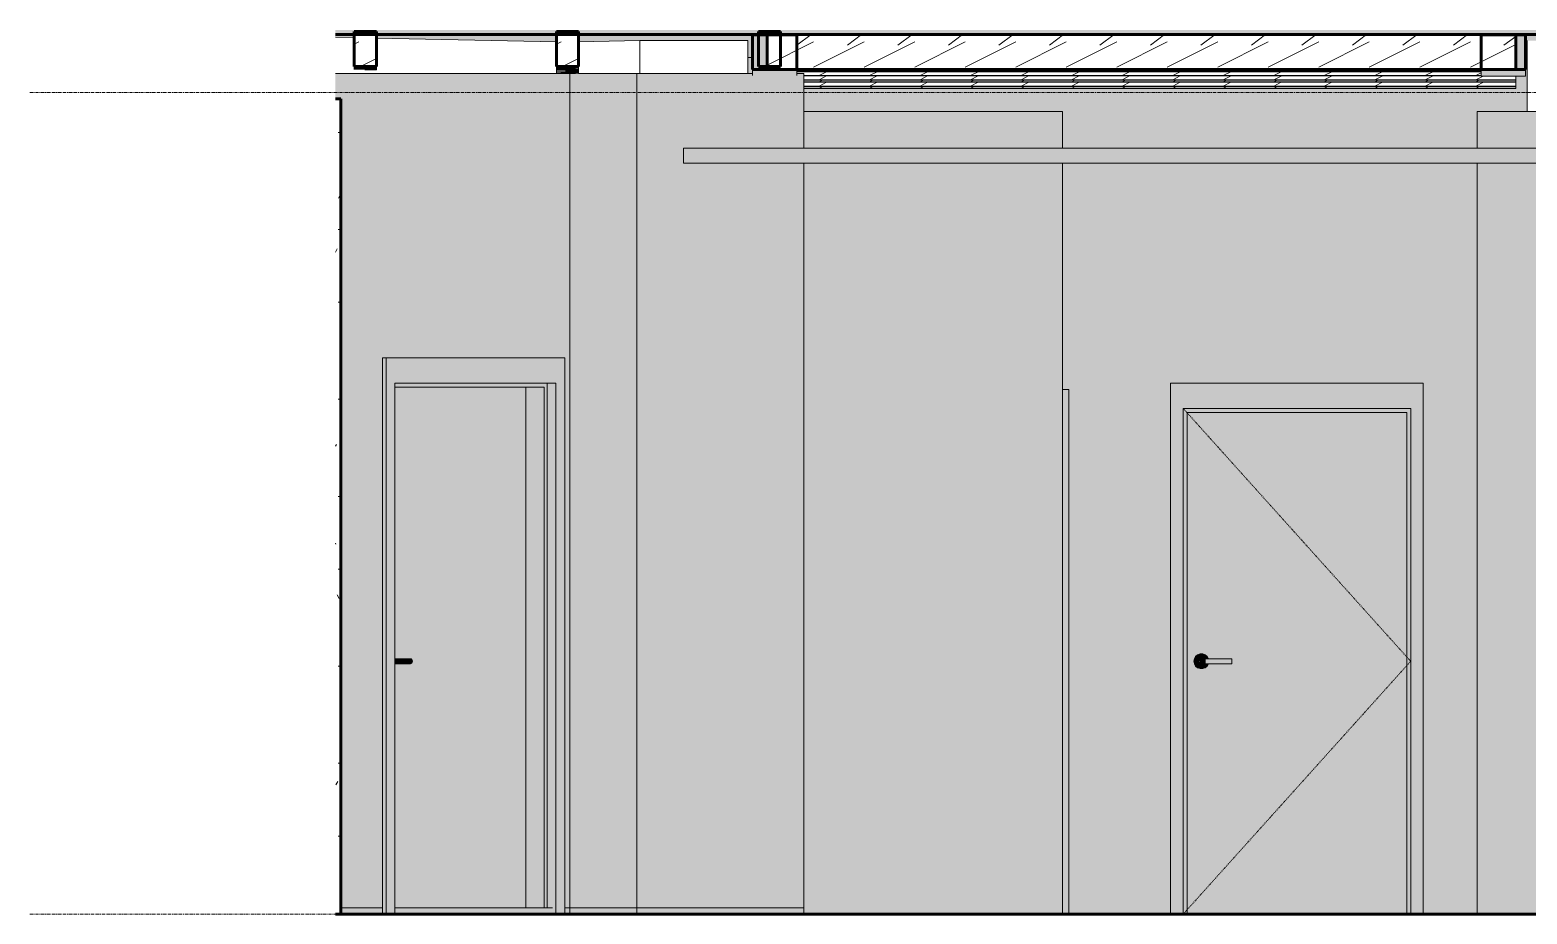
# Model space of a CAD drawing. Header units: inches. Extents: x 10304 to 16189, y 229 to 496.
# Drawn here: x 13720.8 to 13957.8, y 268 to 407.9 of the extents above; entities that cross this region are included whole.
import ezdxf

# ---------------------------------------------------------------- set-up
doc = ezdxf.new("R2010")
doc.units = ezdxf.units.IN
doc.header["$MEASUREMENT"] = 0
doc.linetypes.add('Dash 1_16_', pattern=[0.125, 0.0625, -0.0625])
doc.linetypes.add('Grid Line 1_2_', pattern=[0.875, 0.5, -0.125, 0.125, -0.125])
for name, color, linetype, lineweight in [('0-2', 10, 'Continuous', 9), ('0-4', 90, 'Continuous', 5), ('0-5', 7, 'Continuous', 18), ('A-DOOR', 31, 'Continuous', 18), ('A-DOOR-2', 31, 'Continuous', 9), ('A-DOOR-3', 254, 'Continuous', 18), ('A-DOOR-4', 21, 'Continuous', 18), ('A-DOOR-5', 10, 'Dash 1_16_', 9), ('A-DOOR-6', 10, 'Continuous', 9), ('A-DOOR-FRAM', 31, 'Continuous', 9), ('A-DOOR-FRAM-1', 31, 'Continuous', 18), ('A-DOOR-FRAM-3', 254, 'Continuous', 18), ('A-DOOR-FRAM-4', 10, 'Continuous', 9), ('A-FLOR-1', 53, 'Continuous', 5), ('A-FLOR-2', 250, 'Continuous', 60), ('A-FLOR-3', 7, 'Continuous', 18), ('A-FLOR-LEVL-1', 51, 'Grid Line 1_2_', 9), ('A-FLOR-PATT-1', 10, 'Continuous', 9), ('A-ROOF-1', 7, 'Continuous', 18), ('A-WALL-PATT-3', 111, 'Continuous', 9), ('I-WALL', 2, 'Continuous', 18), ('I-WALL-2', 7, 'Continuous', 18), ('I-WALL-3', 2, 'Continuous', 5), ('I-WALL-4', 2, 'Continuous', 60), ('I-WALL-5', 50, 'Continuous', 18), ('P-PIPE', 3, 'Continuous', 9), ('P-PIPE-1', 3, 'Continuous', 5), ('S-BEAM', 12, 'Continuous', 9), ('S-BEAM-1', 10, 'Continuous', 9), ('S-BEAM-2', 250, 'Continuous', 60), ('S-BEAM-3', 35, 'Continuous', 9)]:
    doc.layers.add(name, color=color, linetype=linetype, lineweight=lineweight)
pattern_1 = [(180.895, (3147.928, 401.656), (22.0729628793, 0.302817983), [3.199, -28.792]), (180.597, (3152.726, 401.606), (-11.193527481, -0.199640981), [7.997, -7.997]), (180.398, (3152.726, 401.523), (-17.5921865517, -0.1782058647), [4.798, -19.193])]
pattern_2 = [(216.87, (3147.928, 7.997), (23.9897714, 15.993643), [3.998, -35.986]), (206.565, (3152.726, 5.598), (-7.99708, -7.996619), [8.941, -8.941]), (198.435, (3152.726, 1.599), (-15.9938446, -7.997098), [5.058, -20.23])]
pattern_3 = [(180.895, (3147.928, 402.117), (22.0729628793, 0.3028179829), [3.199, -28.792]), (180.597, (3152.726, 402.067), (-11.193527481, -0.199640981), [7.997, -7.997]), (180.398, (3152.726, 401.983), (-17.5921865517, -0.1782058647), [4.798, -19.193])]

# ---------------------------------------------------------------- blocks, each defined once
blk = doc.blocks.new('CTR - 1st Phase - Shell_rvt-3-INTERIOR ELEVATION - CORRIDOR WEST _302_W_ - 3RD FLOOR - WEST WALL')
at = {"layer": 'A-FLOR-1'}
h = blk.add_hatch(color=256, dxfattribs=at)
h.paths.add_polyline_path([(2518.37, 403.53), (2519.12, 403.53), (2519.12, 407.12), (2520.08, 407.12), (2520.08, 407.16), (2491.58, 407.16), (2491.58, 405.99), (2501.3, 406.2), (2518.37, 406.2)], flags=0)
h.paths.add_polyline_path([(2641.75, 403.53), (2641.75, 406.2), (2655.37, 406.2), (2655.37, 407.16), (2639.95, 407.16), (2639.95, 407.12), (2641.5, 407.12), (2641.5, 403.53)], flags=0)
h.paths.add_polyline_path([(3159.13, 405.82), (3167.37, 405.82), (3167.37, 407.16), (3138.87, 407.16), (3138.88, 405.82), (3141.37, 405.82)], flags=0)
h.paths.add_polyline_path([(3094.94, 405.82), (3103.37, 405.82), (3103.37, 407.16), (3074.87, 407.16), (3074.87, 406.2), (3075.02, 406.2), (3075.02, 405.82), (3090.81, 405.82)], flags=0)
h.paths.add_polyline_path([(3135.37, 405.82), (3135.37, 407.16), (3106.87, 407.16), (3106.87, 405.82), (3127.03, 405.82)], flags=0)
h.paths.add_polyline_path([(3191.22, 405.82), (3199.22, 405.82), (3199.22, 406.2), (3199.37, 406.2), (3199.37, 407.16), (3170.87, 407.16), (3170.87, 405.82)], flags=0)
h.paths.add_polyline_path([(2774.02, 405.82), (2783.37, 405.82), (2783.37, 407.16), (2754.87, 407.16), (2754.87, 405.82)], flags=0)
h.paths.add_polyline_path([(2795.4, 405.82), (2796.02, 405.82), (2796.02, 406.2), (2815.37, 406.2), (2815.37, 407.16), (2786.87, 407.16), (2786.87, 405.82), (2794.9, 405.82)], flags=0)
h.paths.add_polyline_path([(2751.37, 405.82), (2751.37, 407.16), (2722.87, 407.16), (2722.87, 406.2), (2747.74, 406.2), (2747.74, 405.82)], flags=0)
h.paths.add_polyline_path([(2488.08, 406.01), (2488.08, 407.16), (2459.58, 407.15), (2459.58, 406.6), (2485.18, 406.07)], flags=0)
h.paths.add_polyline_path([(2718.77, 406.2), (2719.37, 406.2), (2719.37, 407.16), (2690.87, 407.16), (2690.87, 406.2), (2709.83, 406.2)], flags=0)
h.paths.add_polyline_path([(3234.87, 406.2), (3263.37, 406.2), (3263.37, 407.16), (3234.87, 407.16), (3234.87, 406.36)], flags=0)
h.paths.add_polyline_path([(3231.37, 406.2), (3231.37, 407.16), (3202.87, 407.16), (3202.87, 406.2), (3223.31, 406.2)], flags=0)
h.paths.add_polyline_path([(3319.59, 406.2), (3327.37, 406.2), (3327.37, 407.16), (3298.87, 407.16), (3298.87, 406.2)], flags=0)
h.paths.add_polyline_path([(3330.87, 406.2), (3359.37, 406.2), (3359.37, 407.16), (3330.87, 407.16), (3330.87, 406.81)], flags=0)
h.paths.add_polyline_path([(3266.87, 406.2), (3295.37, 406.2), (3295.37, 407.16), (3266.87, 407.16), (3266.87, 406.51)], flags=0)
h.paths.add_polyline_path([(3362.87, 406.2), (3401.67, 406.2), (3401.67, 407.12), (3407.67, 407.12), (3407.67, 407.16), (3362.87, 407.16), (3362.87, 406.96)], flags=0)
h.paths.add_polyline_path([(2818.87, 406.2), (2847.37, 406.2), (2847.37, 407.16), (2818.87, 407.16), (2818.87, 406.23)], flags=0)
h.paths.add_polyline_path([(2687.37, 406.2), (2687.37, 407.16), (2658.87, 407.16), (2658.87, 406.2), (2677.74, 406.2)], flags=0)
h.paths.add_polyline_path([(2850.87, 406.2), (2879.37, 406.2), (2879.37, 407.16), (2850.87, 407.16), (2850.87, 406.28)], flags=0)
h.paths.add_polyline_path([(2882.87, 406.2), (2911.37, 406.2), (2911.37, 407.16), (2882.87, 407.16), (2882.87, 406.33)], flags=0)
h.paths.add_polyline_path([(2914.87, 406.2), (2943.37, 406.2), (2943.37, 407.16), (2914.87, 407.16), (2914.87, 406.38)], flags=0)
h.paths.add_polyline_path([(2946.87, 406.2), (2975.37, 406.2), (2975.37, 407.16), (2946.87, 407.16), (2946.87, 406.44)], flags=0)
h.paths.add_polyline_path([(2978.87, 406.2), (3007.37, 406.2), (3007.37, 407.16), (2978.87, 407.16), (2978.87, 406.49)], flags=0)
h.paths.add_polyline_path([(3067.15, 406.2), (3071.37, 406.2), (3071.37, 407.16), (3042.87, 407.16), (3042.87, 406.2), (3062.85, 406.2)], flags=0)
h.paths.add_polyline_path([(3010.87, 406.2), (3039.37, 406.2), (3039.37, 407.16), (3010.87, 407.16), (3010.87, 406.54)], flags=0)
h.paths.add_polyline_path([(2456.08, 406.68), (2456.08, 407.16), (2453.09, 407.16), (2453.09, 406.74)], flags=0)
at = {"layer": 'A-FLOR-PATT-1'}
h = blk.add_hatch(dxfattribs=at)
h.set_pattern_fill('FP_17', color=256, style=0, pattern_type=2)
h.set_pattern_definition([(0, (3144.729, 0), (0, 2.399), []), (315, (3144.729, 0), (2.3985062, 0), [3.393, -3.393]), (45, (3144.729, 0), (2.3985062, 0), [3.393, -3.393])])
h.paths.add_polyline_path([(3383.77, 407.16), (3407.67, 407.16), (3407.67, 407.89), (2453.09, 407.89), (2453.09, 407.16), (3351.68, 407.16)], flags=0)
at = {"layer": 'A-FLOR-2'}
for p, q in [((2453.09, 407.16), (3407.67, 407.16)), ((3480.05, 268), (2453.09, 268))]:
    blk.add_line(p, q, dxfattribs=at)
at = {"layer": 'A-FLOR-3'}
for p, q in [((2453.09, 406.74), (2456.08, 406.68)), ((2459.58, 406.6), (2488.08, 406.01)), ((2491.58, 405.99), (2501.3, 406.2)), ((2501.3, 406.2), (2518.37, 406.2))]:
    blk.add_line(p, q, dxfattribs=at)
at = {"layer": 'A-ROOF-1'}
for p, q in [((2501.3, 406.2), (2501.3, 401)), ((2518.37, 406.2), (2518.37, 401)), ((2641.75, 395), (2641.75, 406.2))]:
    blk.add_line(p, q, dxfattribs=at)
blk = doc.blocks.new('HOLLOW METAL - STAIR DOOR 3-0 x 6-8-2686441-INTERIOR ELEVATION - CORRIDOR WEST _302_W_ - 3RD FLOOR - WEST WALL')
at = {"layer": 'A-DOOR-3'}
h = blk.add_hatch(color=256, dxfattribs=at)
h.paths.add_polyline_path([(2590, 307.72), (2589.91, 307.88), (2589.9, 307.9), (2589.88, 308), (2589.91, 308.14), (2589.98, 308.25), (2589.99, 308.25), (2589.94, 307.99), (2589.99, 307.75)], flags=0)
h.paths.add_polyline_path([(2590.18, 306.82), (2590.48, 306.86), (2590.77, 306.98), (2591.01, 307.16), (2591.2, 307.41), (2591.28, 307.61), (2590.16, 307.62), (2590.02, 307.71), (2590, 307.75), (2589.94, 308.01), (2590.02, 308.29), (2590.12, 308.36), (2590.19, 308.38), (2590.37, 308.38), (2590.49, 308.38), (2591.28, 308.39), (2591.2, 308.59), (2591.01, 308.84), (2590.77, 309.02), (2590.48, 309.14), (2590.18, 309.18), (2589.87, 309.14), (2589.59, 309.02), (2589.34, 308.84), (2589.16, 308.59), (2589.04, 308.31), (2589, 308), (2589.04, 307.69), (2589.16, 307.41), (2589.34, 307.16), (2589.59, 306.98), (2589.87, 306.86)], flags=0)
h = blk.add_hatch(color=256, dxfattribs=at)
h.paths.add_polyline_path([(2590, 308.28), (2589.91, 308.13), (2589.9, 308.1), (2589.9, 308), (2589.93, 308), (2589.99, 308.25)], flags=0)
h.paths.add_polyline_path([(2590.16, 308), (2590.87, 308), (2590.87, 308.39), (2590.83, 308.38), (2590.26, 308.38), (2590.28, 308.39), (2590.11, 308.35), (2590.02, 308.29), (2590, 308.25), (2589.93, 308), (2590.12, 308)], flags=0)
for points in [[(2595, 308), (2595, 308.39), (2590.87, 308.38), (2590.87, 308), (2593.49, 308)], [(2590.87, 307.61), (2590.87, 308), (2589.88, 308), (2589.93, 307.83), (2589.98, 307.75), (2590.03, 307.7), (2590.13, 307.64), (2590.21, 307.62), (2590.38, 307.61), (2590.45, 307.62), (2590.83, 307.62)], [(2591.36, 307.61), (2595, 307.62), (2595, 308), (2590.87, 308), (2590.87, 307.61), (2591.35, 307.61)]]:
    blk.add_hatch(color=256, dxfattribs=at).paths.add_polyline_path(points, flags=0)
at = {"layer": 'A-DOOR-4'}
h = blk.add_hatch(color=256, dxfattribs=at)
h.paths.add_polyline_path([(2587.95, 268), (2622.7, 268), (2622.7, 347.37), (2587.95, 347.37), (2587.95, 277.25)], flags=0)
h.paths.add_polyline_path([(2590.18, 306.82), (2589.87, 306.86), (2589.59, 306.98), (2589.34, 307.16), (2589.16, 307.41), (2589.04, 307.69), (2589, 308), (2589.04, 308.31), (2589.16, 308.59), (2589.34, 308.84), (2589.59, 309.02), (2589.87, 309.14), (2590.18, 309.18), (2590.48, 309.14), (2590.77, 309.02), (2591.01, 308.84), (2591.2, 308.59), (2591.28, 308.39), (2595, 308.38), (2595, 307.61), (2591.28, 307.61), (2591.2, 307.41), (2591.01, 307.16), (2590.77, 306.98), (2590.48, 306.86)], flags=0)
at = {"layer": 'A-DOOR-FRAM-3'}
for points in [[(2585.32, 268), (2587.32, 268), (2587.32, 348), (2623.32, 348), (2623.32, 268), (2625.32, 268), (2625.32, 352), (2585.32, 352), (2585.32, 302.95)], [(2587.95, 268), (2587.95, 347.37), (2622.7, 347.37), (2622.7, 268), (2623.32, 268), (2623.32, 348), (2587.32, 348), (2587.32, 268)]]:
    blk.add_hatch(color=256, dxfattribs=at).paths.add_polyline_path(points, flags=0)
at = {"layer": 'A-DOOR-5'}
for p, q in [((2587.32, 348), (2623.32, 308)), ((2623.32, 308), (2587.32, 268))]:
    blk.add_line(p, q, dxfattribs=at)
at = {"layer": 'A-DOOR-6'}
for p, q in [((2595, 308.39), (2590.87, 308.39)), ((2595, 308.39), (2595, 308)), ((2590.87, 307.61), (2595, 307.61)), ((2595, 308), (2595, 307.61))]:
    blk.add_line(p, q, dxfattribs=at)
at = {"layer": 'A-DOOR-6', "flags": 128}
for points in [[(2590.87, 308.39), (2590.84, 308.39), (2590.82, 308.39), (2590.8, 308.39), (2590.77, 308.39), (2590.75, 308.39), (2590.73, 308.39), (2590.7, 308.39), (2590.68, 308.39), (2590.66, 308.39), (2590.64, 308.39), (2590.62, 308.39), (2590.59, 308.39), (2590.57, 308.39), (2590.55, 308.39), (2590.53, 308.39), (2590.51, 308.39), (2590.5, 308.39), (2590.48, 308.39), (2590.46, 308.39), (2590.44, 308.39), (2590.43, 308.39), (2590.41, 308.39), (2590.4, 308.39), (2590.38, 308.39), (2590.37, 308.39), (2590.36, 308.39), (2590.35, 308.39), (2590.34, 308.39), (2590.33, 308.39), (2590.32, 308.39), (2590.31, 308.39), (2590.3, 308.39), (2590.3, 308.39), (2590.29, 308.39), (2590.29, 308.39), (2590.28, 308.39), (2590.28, 308.39), (2590.28, 308.39), (2590.28, 308.39)], [(2590.28, 307.61), (2590.28, 307.61), (2590.28, 307.61), (2590.28, 307.61), (2590.28, 307.61), (2590.29, 307.61), (2590.29, 307.61), (2590.3, 307.61), (2590.31, 307.61), (2590.31, 307.61), (2590.32, 307.61), (2590.33, 307.61), (2590.34, 307.61), (2590.35, 307.61), (2590.37, 307.61), (2590.38, 307.61), (2590.39, 307.61), (2590.41, 307.61), (2590.42, 307.61), (2590.44, 307.61), (2590.46, 307.61), (2590.47, 307.61), (2590.49, 307.61), (2590.51, 307.61), (2590.53, 307.61), (2590.55, 307.61), (2590.57, 307.61), (2590.59, 307.61), (2590.61, 307.61), (2590.63, 307.61), (2590.65, 307.61), (2590.68, 307.61), (2590.7, 307.61), (2590.72, 307.61), (2590.74, 307.61), (2590.77, 307.61), (2590.79, 307.61), (2590.81, 307.61), (2590.84, 307.61), (2590.86, 307.61), (2590.87, 307.61)]]:
    blk.add_lwpolyline(points, dxfattribs=at)
at = {"layer": 'A-DOOR-6'}
for start, end in [(19.6343, 180), (180, 340.4367)]:
    blk.add_arc((2590.18, 308), 1.18, start, end, dxfattribs=at)
at = {"layer": 'A-DOOR-FRAM-4'}
for p, q in [((2587.32, 348), (2623.32, 348)), ((2587.32, 268), (2587.32, 348)), ((2587.95, 347.37), (2622.7, 347.37)), ((2587.95, 268), (2587.95, 347.37)), ((2622.7, 347.37), (2622.7, 268)), ((2623.32, 348), (2623.32, 268))]:
    blk.add_line(p, q, dxfattribs=at)
blk = doc.blocks.new('CTR - 1st Phase -Stairs _ Elevators_rvt-3-INTERIOR ELEVATION - CORRIDOR WEST _302_W_ - 3RD FLOOR - WEST WALL')
at = {"layer": 'I-WALL-5'}
h = blk.add_hatch(color=256, dxfattribs=at)
h.paths.add_polyline_path([(2569.2, 268), (2585.32, 268), (2585.32, 352), (2625.32, 352), (2625.32, 268), (2633.87, 268), (2633.87, 386.81), (2568.2, 386.81), (2568.2, 351), (2569.2, 351), (2569.2, 300.64)], flags=0)
h.paths.add_polyline_path([(2613.55, 389.19), (2633.87, 389.19), (2633.87, 395), (2641.75, 395), (2641.75, 403.53), (2641.5, 403.53), (2641.48, 400.6), (2639.95, 400.6), (2639.95, 398.62), (2527.25, 398.62), (2527.25, 395), (2568.2, 395), (2568.2, 389.19), (2609.54, 389.19)], flags=0)
h.paths.add_polyline_path([(2519.12, 401), (2519.12, 403.53), (2518.37, 403.53), (2518.37, 401)], flags=0)
at = {"layer": 'I-WALL-2'}
for p, q in [((2519.12, 403.53), (2518.37, 403.53)), ((2641.75, 403.53), (2641.5, 403.53)), ((2585.32, 268), (2585.32, 352)), ((2585.32, 352), (2625.32, 352)), ((2625.32, 352), (2625.32, 268))]:
    blk.add_line(p, q, dxfattribs=at)
at = {"layer": '0-5'}
blk.add_blockref('HOLLOW METAL - STAIR DOOR 3-0 x 6-8-2686441-INTERIOR ELEVATION - CORRIDOR WEST _302_W_ - 3RD FLOOR - WEST WALL', (0, 0), dxfattribs=at)
blk = doc.blocks.new('LVL-Laminated Veneer Lumber - _2_SISTERED 4X6 PINE-V83-INTERIOR ELEVATION - CORRIDOR WEST _302_W_ - 3RD FLOOR - WEST WALL')
at = {"layer": 'S-BEAM-3'}
for points in [[(2641.14, 401.62), (2641.5, 401.62), (2641.5, 407.12), (2639.95, 407.12), (2639.95, 401.66), (2634.5, 401.66), (2634.5, 401.62), (2639.95, 401.62)], [(2641.5, 400.6), (2641.5, 401.62), (2634.5, 401.62), (2634.5, 400.6), (2641.48, 400.6)]]:
    blk.add_hatch(color=256, dxfattribs=at).paths.add_polyline_path(points, flags=0)
at = {"layer": 'S-BEAM-1'}
for p, q in [((2634.5, 401.62), (2634.5, 400.6)), ((2641.5, 400.6), (2634.5, 400.6)), ((2641.5, 401.62), (2641.5, 400.6))]:
    blk.add_line(p, q, dxfattribs=at)
at = {"layer": 'S-BEAM-2'}
for p, q in [((2641.5, 407.12), (2634.5, 407.12)), ((2634.5, 407.12), (2634.5, 401.62)), ((2641.5, 401.62), (2641.5, 407.12)), ((2634.5, 401.62), (2641.5, 401.62))]:
    blk.add_line(p, q, dxfattribs=at)
blk = doc.blocks.new('LVL-Laminated Veneer Lumber - _2_SISTERED 4X6 PINE-V84-INTERIOR ELEVATION - CORRIDOR WEST _302_W_ - 3RD FLOOR - WEST WALL')
at = {"layer": 'S-BEAM-3'}
for points in [[(2519.12, 401.62), (2526.12, 401.62), (2526.12, 401.66), (2521.47, 401.66), (2521.47, 407.12), (2519.12, 407.12), (2519.12, 402.01)], [(2519.44, 400.68), (2526.12, 400.68), (2526.12, 401.62), (2519.12, 401.62), (2519.12, 400.68)]]:
    blk.add_hatch(color=256, dxfattribs=at).paths.add_polyline_path(points, flags=0)
at = {"layer": 'S-BEAM-1'}
for p, q in [((2519.12, 401.62), (2519.12, 400.68)), ((2526.12, 401.62), (2526.12, 400.68))]:
    blk.add_line(p, q, dxfattribs=at)
at = {"layer": 'S-BEAM-2'}
for p, q in [((2526.12, 407.12), (2519.12, 407.12)), ((2519.12, 407.12), (2519.12, 401.62)), ((2526.12, 401.62), (2526.12, 407.12)), ((2519.12, 401.62), (2526.12, 401.62))]:
    blk.add_line(p, q, dxfattribs=at)
blk = doc.blocks.new('LVL-Laminated Veneer Lumber - 4X6 S_ PINE - NO_ 1-2291758-INTERIOR ELEVATION - CORRIDOR WEST _302_W_ - 3RD FLOOR - WEST WALL')
at = {"layer": 'S-BEAM-1'}
h = blk.add_hatch(dxfattribs=at)
h.set_pattern_fill('FP_22', color=256, style=0, pattern_type=2)
h.set_pattern_definition([(216.864, (3147.928, 5.197), (23.989846, 15.9899307), [3.998, -35.983]), (206.56, (3152.726, 2.798), (-7.997778, -7.995921), [8.94, -8.94]), (198.431, (3152.726, -1.2), (-15.994719, -7.995033), [5.058, -20.23])])
h.paths.add_polyline_path([(2633.87, 398.69), (2639.95, 398.69), (2639.95, 398.95), (2527.25, 398.95), (2527.25, 398.69), (2625.32, 398.69)], flags=0)
h = blk.add_hatch(dxfattribs=at)
h.set_pattern_fill('FP_21', color=256, style=0, pattern_type=2)
h.set_pattern_definition(pattern_1)
h.paths.add_polyline_path([(2636.37, 398.62), (2639.95, 398.62), (2639.95, 398.69), (2527.25, 398.69), (2527.25, 398.62), (2633.87, 398.62)], flags=0)
for p, q in [((2639.95, 398.69), (2527.25, 398.69)), ((2639.95, 398.62), (2527.25, 398.62)), ((2639.95, 398.95), (2639.95, 398.69)), ((2639.95, 398.69), (2639.95, 398.62))]:
    blk.add_line(p, q, dxfattribs=at)
blk = doc.blocks.new('LVL-Laminated Veneer Lumber - 4X6 S_ PINE - NO_ 1-V85-INTERIOR ELEVATION - CORRIDOR WEST _302_W_ - 3RD FLOOR - WEST WALL')
at = {"layer": 'S-BEAM-1'}
h = blk.add_hatch(dxfattribs=at)
h.set_pattern_fill('FP_23', color=256, style=0, pattern_type=2)
h.set_pattern_definition([(216.864, (3147.928, 5.53), (23.989846, 15.9899307), [3.998, -35.983]), (206.56, (3152.726, 3.131), (-7.997778, -7.995921), [8.94, -8.94]), (198.431, (3152.726, -0.866), (-15.994719, -7.995033), [5.058, -20.23])])
h.paths.add_polyline_path([(2633.87, 399.02), (2639.95, 399.02), (2639.95, 399.62), (2527.25, 399.62), (2527.25, 399.02), (2625.32, 399.02)], flags=0)
h = blk.add_hatch(dxfattribs=at)
h.set_pattern_fill('FP_21', color=256, style=0, pattern_type=2)
h.set_pattern_definition(pattern_1)
h.paths.add_polyline_path([(2633.87, 398.95), (2639.95, 398.95), (2639.95, 399.02), (2527.25, 399.02), (2527.25, 398.95), (2625.32, 398.95)], flags=0)
for p, q in [((2639.95, 399.02), (2527.25, 399.02)), ((2639.95, 398.95), (2527.25, 398.95)), ((2639.95, 399.62), (2639.95, 399.02)), ((2639.95, 399.02), (2639.95, 398.95))]:
    blk.add_line(p, q, dxfattribs=at)
blk = doc.blocks.new('LVL-Laminated Veneer Lumber - 4X6 S_ PINE - NO_ 1-V86-INTERIOR ELEVATION - CORRIDOR WEST _302_W_ - 3RD FLOOR - WEST WALL')
at = {"layer": 'S-BEAM-1'}
h = blk.add_hatch(dxfattribs=at)
h.set_pattern_fill('FP_24', color=256, style=0, pattern_type=2)
h.set_pattern_definition([(216.864, (3147.928, 6.196), (23.989846, 15.9899307), [3.998, -35.983]), (206.56, (3152.726, 3.798), (-7.997778, -7.995921), [8.94, -8.94]), (198.431, (3152.726, -0.2), (-15.994719, -7.995033), [5.058, -20.23])])
h.paths.add_polyline_path([(2633.87, 399.69), (2639.95, 399.69), (2639.95, 399.95), (2527.25, 399.95), (2527.25, 399.69), (2625.32, 399.69)], flags=0)
h = blk.add_hatch(dxfattribs=at)
h.set_pattern_fill('FP_21', color=256, style=0, pattern_type=2)
h.set_pattern_definition(pattern_1)
h.paths.add_polyline_path([(2633.87, 399.62), (2639.95, 399.62), (2639.95, 399.69), (2527.25, 399.69), (2527.25, 399.62), (2625.32, 399.62)], flags=0)
for p, q in [((2639.95, 399.69), (2527.25, 399.69)), ((2639.95, 399.62), (2527.25, 399.62)), ((2639.95, 399.95), (2639.95, 399.69)), ((2639.95, 399.69), (2639.95, 399.62))]:
    blk.add_line(p, q, dxfattribs=at)
blk = doc.blocks.new('LVL-Laminated Veneer Lumber - 4X6 S_ PINE - NO_ 1-V87-INTERIOR ELEVATION - CORRIDOR WEST _302_W_ - 3RD FLOOR - WEST WALL')
at = {"layer": 'S-BEAM-1'}
h = blk.add_hatch(dxfattribs=at)
h.set_pattern_fill('FP_25', color=256, style=0, pattern_type=2)
h.set_pattern_definition([(216.864, (3147.928, 6.53), (23.989846, 15.9899307), [3.998, -35.983]), (206.56, (3152.726, 4.131), (-7.997778, -7.995921), [8.94, -8.94]), (198.431, (3152.726, 0.134), (-15.994719, -7.995033), [5.058, -20.23])])
h.paths.add_polyline_path([(2639.95, 400.02), (2639.95, 400.6), (2527.25, 400.62), (2527.25, 400.02), (2637.91, 400.02)], flags=0)
h = blk.add_hatch(dxfattribs=at)
h.set_pattern_fill('FP_21', color=256, style=0, pattern_type=2)
h.set_pattern_definition(pattern_1)
h.paths.add_polyline_path([(2633.87, 399.95), (2639.95, 399.95), (2639.95, 400.02), (2527.25, 400.02), (2527.25, 399.95), (2625.32, 399.95)], flags=0)
for p, q in [((2639.95, 400.6), (2639.95, 400.02)), ((2639.95, 400.02), (2527.25, 400.02)), ((2639.95, 399.95), (2527.25, 399.95)), ((2639.95, 400.02), (2639.95, 399.95))]:
    blk.add_line(p, q, dxfattribs=at)
blk = doc.blocks.new('LVL-Laminated Veneer Lumber - 4X6 S_ PINE - NO_ 1-2260085-INTERIOR ELEVATION - CORRIDOR WEST _302_W_ - 3RD FLOOR - WEST WALL')
at = {"layer": 'S-BEAM-1'}
h = blk.add_hatch(dxfattribs=at)
h.set_pattern_fill('FP_26', color=256, style=0, pattern_type=2)
h.set_pattern_definition([(216.864, (3147.928, 7.196), (23.989846, 15.9899307), [3.998, -35.983]), (206.56, (3152.726, 4.798), (-7.997778, -7.995921), [8.94, -8.94]), (198.431, (3152.726, 0.8), (-15.994719, -7.995033), [5.058, -20.23])])
h.paths.add_polyline_path([(2527.25, 400.69), (2634.5, 400.69), (2634.5, 401.28), (2526.12, 401.28), (2526.12, 401), (2527.25, 401)], flags=0)
h = blk.add_hatch(dxfattribs=at)
h.set_pattern_fill('FP_21', color=256, style=0, pattern_type=2)
h.set_pattern_definition(pattern_1)
h.paths.add_polyline_path([(2581.46, 400.62), (2634.5, 400.62), (2634.5, 400.69), (2527.25, 400.69), (2527.25, 400.62), (2568.2, 400.62)], flags=0)
for p, q in [((2634.5, 400.69), (2527.25, 400.69)), ((2634.5, 400.62), (2527.25, 400.62))]:
    blk.add_line(p, q, dxfattribs=at)
blk = doc.blocks.new('LVL-Laminated Veneer Lumber - 4X6 S_ PINE - NO_ 1-2291797-INTERIOR ELEVATION - CORRIDOR WEST _302_W_ - 3RD FLOOR - WEST WALL')
at = {"layer": 'S-BEAM-1'}
h = blk.add_hatch(dxfattribs=at)
h.set_pattern_fill('FP_27', color=256, style=0, pattern_type=2)
h.set_pattern_definition([(216.864, (3147.928, 7.863), (23.989846, 15.9899307), [3.998, -35.983]), (206.56, (3152.726, 5.464), (-7.997778, -7.995921), [8.94, -8.94]), (198.431, (3152.726, 1.467), (-15.994719, -7.995033), [5.058, -20.23])])
h.paths.add_polyline_path([(2526.12, 401.36), (2634.5, 401.36), (2634.5, 401.62), (2526.12, 401.62)], flags=0)
h = blk.add_hatch(dxfattribs=at)
h.set_pattern_fill('FP_21', color=256, style=0, pattern_type=2)
h.set_pattern_definition(pattern_1)
h.paths.add_polyline_path([(2526.12, 401.28), (2634.5, 401.28), (2634.5, 401.36), (2526.12, 401.36)], flags=0)
for p, q in [((2634.5, 401.36), (2526.12, 401.36)), ((2634.5, 401.28), (2526.12, 401.28))]:
    blk.add_line(p, q, dxfattribs=at)
blk = doc.blocks.new('LVL-Laminated Veneer Lumber - 4X6 S_ PINE - NO_ 1-V88-INTERIOR ELEVATION - CORRIDOR WEST _302_W_ - 3RD FLOOR - WEST WALL')
at = {"layer": 'S-BEAM'}
h = blk.add_hatch(dxfattribs=at)
h.set_pattern_fill('FP_28', color=256, style=0, pattern_type=2)
h.set_pattern_definition(pattern_2)
h.paths.add_polyline_path([(2581.46, 401.66), (2639.95, 401.66), (2639.95, 407.16), (2521.47, 407.16), (2521.47, 401.66), (2568.2, 401.66)], flags=0)
at = {"layer": 'S-BEAM-1'}
h = blk.add_hatch(dxfattribs=at)
h.set_pattern_fill('FP_21', color=256, style=0, pattern_type=2)
h.set_pattern_definition(pattern_1)
h.paths.add_polyline_path([(2633.87, 401.62), (2634.5, 401.62), (2634.5, 401.66), (2526.12, 401.66), (2526.12, 401.62), (2625.32, 401.62)], flags=0)
blk.add_line((2634.5, 401.62), (2526.12, 401.62), dxfattribs=at)
at = {"layer": 'S-BEAM-2'}
for p, q in [((2521.47, 407.16), (2521.47, 401.66)), ((2639.95, 407.16), (2521.47, 407.16)), ((2639.95, 401.66), (2639.95, 407.16)), ((2521.47, 401.66), (2639.95, 401.66))]:
    blk.add_line(p, q, dxfattribs=at)
blk = doc.blocks.new('LVL-Laminated Veneer Lumber - 4X6 S_ PINE - NO_ 1-2421997-INTERIOR ELEVATION - CORRIDOR WEST _302_W_ - 3RD FLOOR - WEST WALL')
at = {"layer": 'S-BEAM'}
h = blk.add_hatch(dxfattribs=at)
h.set_pattern_fill('FP_28', color=256, style=0, pattern_type=2)
h.set_pattern_definition(pattern_2)
h.paths.add_polyline_path([(2520.08, 407.12), (2521.47, 407.12), (2521.47, 407.16), (2520.08, 407.16)], flags=0)
at = {"layer": 'S-BEAM-2'}
for p, q in [((2523.58, 407.63), (2520.08, 407.63)), ((2520.08, 407.63), (2520.08, 402.12)), ((2523.58, 402.12), (2523.58, 407.63)), ((2520.08, 402.12), (2523.58, 402.12))]:
    blk.add_line(p, q, dxfattribs=at)
blk = doc.blocks.new('LVL-Laminated Veneer Lumber - 4X6 S_ PINE - NO_ 1-2421998-INTERIOR ELEVATION - CORRIDOR WEST _302_W_ - 3RD FLOOR - WEST WALL')
at = {"layer": 'S-BEAM'}
h = blk.add_hatch(dxfattribs=at)
h.set_pattern_fill('FP_28', color=256, style=0, pattern_type=2)
h.set_pattern_definition(pattern_2)
h.paths.add_polyline_path([(2491.58, 402.12), (2491.58, 407.16), (2488.08, 407.16), (2488.08, 402.12), (2490.23, 402.12)], flags=0)
at = {"layer": 'S-BEAM-1'}
h = blk.add_hatch(dxfattribs=at)
h.set_pattern_fill('FP_29', color=256, style=0, pattern_type=2)
h.set_pattern_definition(pattern_3)
h.paths.add_polyline_path([(2490.19, 400.96), (2491.58, 401), (2491.58, 402.12), (2488.08, 402.12), (2488.08, 401), (2488.19, 401), (2490.19, 400.96)], flags=0)
for p, q in [((2488.08, 402.12), (2488.08, 401)), ((2491.58, 402.12), (2491.58, 400.99))]:
    blk.add_line(p, q, dxfattribs=at)
at = {"layer": 'S-BEAM-2'}
for p, q in [((2491.58, 407.63), (2488.08, 407.63)), ((2488.08, 407.63), (2488.08, 402.12)), ((2491.58, 402.12), (2491.58, 407.63)), ((2488.08, 402.12), (2491.58, 402.12))]:
    blk.add_line(p, q, dxfattribs=at)
blk = doc.blocks.new('LVL-Laminated Veneer Lumber - 4X6 S_ PINE - NO_ 1-2422001-INTERIOR ELEVATION - CORRIDOR WEST _302_W_ - 3RD FLOOR - WEST WALL')
at = {"layer": 'S-BEAM'}
h = blk.add_hatch(dxfattribs=at)
h.set_pattern_fill('FP_28', color=256, style=0, pattern_type=2)
h.set_pattern_definition(pattern_2)
h.paths.add_polyline_path([(2459.58, 402.12), (2459.58, 407.16), (2456.08, 407.15), (2456.08, 402.12)], flags=0)
at = {"layer": 'S-BEAM-1'}
h = blk.add_hatch(dxfattribs=at)
h.set_pattern_fill('FP_29', color=256, style=0, pattern_type=2)
h.set_pattern_definition(pattern_3)
h.paths.add_polyline_path([(2457.74, 401.6), (2459.58, 401.6), (2459.58, 402.12), (2456.08, 402.12), (2456.08, 401.64)], flags=0)
for p, q in [((2456.08, 402.12), (2456.08, 401.64)), ((2459.58, 401.6), (2457.74, 401.6)), ((2459.58, 402.12), (2459.58, 401.6))]:
    blk.add_line(p, q, dxfattribs=at)
at = {"layer": 'S-BEAM-2'}
for p, q in [((2459.58, 407.63), (2456.08, 407.63)), ((2456.08, 407.63), (2456.08, 402.12)), ((2459.58, 402.12), (2459.58, 407.63)), ((2456.08, 402.12), (2459.58, 402.12))]:
    blk.add_line(p, q, dxfattribs=at)
blk = doc.blocks.new('CTR - 1st Phase - Structure_rvt-3-INTERIOR ELEVATION - CORRIDOR WEST _302_W_ - 3RD FLOOR - WEST WALL')
at = {"layer": '0-2'}
for name in ['LVL-Laminated Veneer Lumber - 4X6 S_ PINE - NO_ 1-2422001-INTERIOR ELEVATION - CORRIDOR WEST _302_W_ - 3RD FLOOR - WEST WALL', 'LVL-Laminated Veneer Lumber - 4X6 S_ PINE - NO_ 1-2421998-INTERIOR ELEVATION - CORRIDOR WEST _302_W_ - 3RD FLOOR - WEST WALL', 'LVL-Laminated Veneer Lumber - _2_SISTERED 4X6 PINE-V84-INTERIOR ELEVATION - CORRIDOR WEST _302_W_ - 3RD FLOOR - WEST WALL', 'LVL-Laminated Veneer Lumber - 4X6 S_ PINE - NO_ 1-2421997-INTERIOR ELEVATION - CORRIDOR WEST _302_W_ - 3RD FLOOR - WEST WALL', 'LVL-Laminated Veneer Lumber - 4X6 S_ PINE - NO_ 1-V88-INTERIOR ELEVATION - CORRIDOR WEST _302_W_ - 3RD FLOOR - WEST WALL', 'LVL-Laminated Veneer Lumber - _2_SISTERED 4X6 PINE-V83-INTERIOR ELEVATION - CORRIDOR WEST _302_W_ - 3RD FLOOR - WEST WALL', 'LVL-Laminated Veneer Lumber - 4X6 S_ PINE - NO_ 1-2291797-INTERIOR ELEVATION - CORRIDOR WEST _302_W_ - 3RD FLOOR - WEST WALL', 'LVL-Laminated Veneer Lumber - 4X6 S_ PINE - NO_ 1-2260085-INTERIOR ELEVATION - CORRIDOR WEST _302_W_ - 3RD FLOOR - WEST WALL', 'LVL-Laminated Veneer Lumber - 4X6 S_ PINE - NO_ 1-V87-INTERIOR ELEVATION - CORRIDOR WEST _302_W_ - 3RD FLOOR - WEST WALL', 'LVL-Laminated Veneer Lumber - 4X6 S_ PINE - NO_ 1-V86-INTERIOR ELEVATION - CORRIDOR WEST _302_W_ - 3RD FLOOR - WEST WALL', 'LVL-Laminated Veneer Lumber - 4X6 S_ PINE - NO_ 1-V85-INTERIOR ELEVATION - CORRIDOR WEST _302_W_ - 3RD FLOOR - WEST WALL', 'LVL-Laminated Veneer Lumber - 4X6 S_ PINE - NO_ 1-2291758-INTERIOR ELEVATION - CORRIDOR WEST _302_W_ - 3RD FLOOR - WEST WALL']:
    blk.add_blockref(name, (0, 0), dxfattribs=at)
blk = doc.blocks.new('HOLLOW METAL - DOUBLE - HM - METAL LEAF - 20 MIN_ - 6-0 x 6-8-2194249-INTERIOR ELEVATION - CORRIDOR WEST _302_W_ - 3RD FLOOR - WEST WALL')
at = {"layer": 'A-DOOR'}
blk.add_hatch(color=256, dxfattribs=at).paths.add_polyline_path([(2569.2, 268), (2569.2, 351), (2568.2, 351), (2568.2, 268), (2568.92, 268)], flags=0)
at = {"layer": 'A-DOOR-2'}
for q in [(2568.2, 351), (2569.2, 268)]:
    blk.add_line((2569.2, 351), q, dxfattribs=at)
blk = doc.blocks.new('HOLLOW METAL - UNIT DOOR-V108-INTERIOR ELEVATION - CORRIDOR WEST _302_W_ - 3RD FLOOR - WEST WALL')
at = {"layer": 'A-DOOR'}
for points in [[(2483.26, 269), (2483.26, 351.38), (2462.53, 351.38), (2462.53, 308.39), (2465.09, 308.38), (2465.15, 308.34), (2465.21, 308.28), (2465.28, 308.1), (2465.28, 307.9), (2465.21, 307.72), (2465.12, 307.64), (2465.09, 307.62), (2465.01, 307.61), (2462.53, 307.61), (2462.53, 269)], [(2465.28, 308), (2465.29, 308), (2465.25, 308.2), (2465.15, 308.34), (2465.09, 308.38), (2465.01, 308.39), (2462.53, 308.38), (2462.53, 308), (2465.12, 308)], [(2463.12, 307.61), (2465.09, 307.62), (2465.15, 307.66), (2465.21, 307.72), (2465.28, 307.9), (2465.28, 308), (2462.53, 307.99), (2462.53, 307.61)]]:
    blk.add_hatch(color=256, dxfattribs=at).paths.add_polyline_path(points, flags=0)
at = {"layer": 'A-DOOR-FRAM-1'}
for points in [[(2460.58, 268), (2461.11, 268), (2461.11, 356), (2460.58, 356), (2460.58, 269)], [(2462.53, 268), (2462.53, 352), (2487.98, 352), (2487.98, 268), (2489.4, 268), (2489.4, 356), (2461.11, 356), (2461.11, 268)], [(2486.17, 269), (2486.61, 269), (2486.61, 352), (2462.53, 352), (2462.53, 351.38), (2486.17, 351.38), (2486.17, 302.95)], [(2485.07, 269), (2486.17, 269), (2486.17, 351.38), (2483.26, 351.38), (2483.26, 269), (2483.74, 269)], [(2487.45, 268), (2487.98, 268), (2487.98, 352), (2486.61, 352), (2486.61, 269), (2487.45, 269)]]:
    blk.add_hatch(color=256, dxfattribs=at).paths.add_polyline_path(points, flags=0)
at = {"layer": 'A-DOOR-2'}
for p, q in [((2465.01, 308.39), (2462.53, 308.39)), ((2462.53, 307.61), (2465.01, 307.61))]:
    blk.add_line(p, q, dxfattribs=at)
for start_param, end_param in [(4.712389, 6.283185), (3.141593, 4.712389)]:
    blk.add_ellipse((2465.01, 308), major_axis=(0, 0.394), ratio=0.707107, start_param=start_param, end_param=end_param, dxfattribs=at)
at = {"layer": 'A-DOOR-FRAM'}
for p, q in [((2461.11, 356), (2460.58, 356)), ((2489.4, 356), (2461.11, 356)), ((2461.11, 356), (2461.11, 268)), ((2489.4, 356), (2489.4, 268)), ((2462.53, 352), (2487.98, 352)), ((2462.53, 268), (2462.53, 352)), ((2462.53, 351.38), (2486.17, 351.38)), ((2483.26, 351.38), (2483.26, 269)), ((2486.17, 351.38), (2486.17, 269)), ((2486.61, 352), (2486.61, 269)), ((2487.98, 352), (2487.98, 268))]:
    blk.add_line(p, q, dxfattribs=at)

msp = doc.modelspace()

# ---------------------------------------------------------------- hatches: boundary and pattern name
at = {"layer": 'A-WALL-PATT-3'}
h = msp.add_hatch(dxfattribs=at)
h.set_pattern_fill('FP_19', color=256, style=0, pattern_type=2)
h.set_pattern_definition([(0, (14460.7452, 0), (15.36, 3.84), [0.634, -10.886, 0.634, -10.886, -61.44]), (0, (14460.7452, 0), (15.36, 3.84), [-23.04, 0.634, -22.406, 0.634, -10.886, -26.88]), (0, (14460.7452, 0), (15.36, 3.84), [-57.6, 0.634, -7.046, 0.634, -18.566]), (120, (14466.5052, 1.92), (-11.005538, 11.38215), [0.634, -10.886, 0.634, -10.886, -61.44]), (120, (14466.5052, 1.92), (-11.005538, 11.38215), [-23.04, 0.634, -22.406, 0.634, -10.886, -26.88]), (120, (14466.5052, 1.92), (-11.005538, 11.38215), [-57.6, 0.634, -7.046, 0.634, -18.566]), (240, (14468.4252, 9.6), (-4.354462, -15.22215), [0.634, -10.886, 0.634, -10.886, -61.44]), (240, (14468.4252, 9.6), (-4.354462, -15.22215), [-23.04, 0.634, -22.406, 0.634, -10.886, -26.88]), (240, (14468.4252, 9.6), (-4.354462, -15.22215), [-57.6, 0.634, -7.046, 0.634, -18.566])])
h.paths.add_polyline_path([(13769.11, 268), (13769.96, 268), (13769.96, 397), (13769.11, 397), (13769.11, 269)], flags=0)
at = {"layer": 'I-WALL'}
for points in [[(13805.41, 269), (13806.21, 269), (13806.21, 400.96), (13804.21, 401), (13769.11, 401), (13769.11, 397), (13769.96, 397), (13769.96, 269), (13776.6, 269), (13776.6, 356), (13805.41, 356), (13805.41, 288.64)], [(13806.21, 268), (13816.85, 268), (13816.85, 401), (13807.59, 400.99), (13806.21, 400.96), (13806.21, 269)]]:
    msp.add_hatch(color=256, dxfattribs=at).paths.add_polyline_path(points, flags=0)
h = msp.add_hatch(color=256, dxfattribs=at)
h.paths.add_polyline_path([(13833.29, 268), (13843.26, 268), (13843.26, 386.81), (13827.1, 386.81), (13827.1, 268)], flags=0)
h.paths.add_polyline_path([(13834.39, 389.19), (13843.26, 389.19), (13843.26, 401), (13842.14, 401), (13842.14, 400.68), (13835.14, 400.68), (13835.14, 401), (13827.1, 401), (13827.1, 389.19), (13833.29, 389.19)], flags=0)
h = msp.add_hatch(color=256, dxfattribs=at)
h.paths.add_polyline_path([(13843.26, 268), (13884.21, 268), (13884.21, 386.81), (13843.26, 386.81), (13843.26, 337.93)], flags=0)
h.paths.add_polyline_path([(13849.34, 389.19), (13884.21, 389.19), (13884.21, 395), (13843.26, 395), (13843.26, 389.19), (13845.33, 389.19)], flags=0)
h = msp.add_hatch(color=256, dxfattribs=at)
h.paths.add_polyline_path([(13957.76, 268), (14034.78, 268), (14034.78, 386.81), (13957.76, 386.81), (13957.76, 302.95)], flags=0)
h.paths.add_polyline_path([(14017.82, 389.19), (14034.78, 389.19), (14034.78, 395), (13957.76, 395), (13957.76, 389.19), (14013.81, 389.19)], flags=0)
h = msp.add_hatch(color=256, dxfattribs=at)
h.paths.add_polyline_path([(13805.41, 268), (13806.21, 268), (13806.21, 269), (13805.41, 269)], flags=0)
h.paths.add_polyline_path([(13769.96, 268), (13776.6, 268), (13776.6, 269), (13769.96, 269)], flags=0)
h.paths.add_polyline_path([(13778.54, 268), (13803.47, 268), (13803.47, 269), (13778.54, 269)], flags=0)
at = {"layer": 'I-WALL-3'}
msp.add_hatch(color=256, dxfattribs=at).paths.add_polyline_path([(13827.1, 268), (13827.1, 386.81), (13824.25, 386.81), (13824.25, 389.19), (13827.1, 389.19), (13827.1, 401), (13816.85, 401), (13816.85, 268)], flags=0)
h = msp.add_hatch(color=256, dxfattribs=at)
h.paths.add_polyline_path([(13957.76, 268), (13957.76, 386.81), (13949.89, 386.81), (13949.89, 268)], flags=0)
h.paths.add_polyline_path([(13957.76, 389.19), (13957.76, 395), (13949.89, 395), (13949.89, 389.19), (13957.65, 389.19)], flags=0)
at = {"layer": 'P-PIPE-1'}
h = msp.add_hatch(color=256, dxfattribs=at)
h.paths.add_polyline_path([(14017.82, 388), (14723.69, 388), (14723.69, 389.19), (13824.25, 389.19), (13824.25, 388), (14013.81, 388)], flags=0)
h.paths.add_polyline_path([(14767.99, 388), (14769.24, 388), (14769.24, 389.19), (14724.69, 389.19), (14724.69, 388), (14763.97, 388)], flags=0)
h = msp.add_hatch(color=256, dxfattribs=at)
h.paths.add_polyline_path([(13824.25, 386.81), (14723.69, 386.81), (14723.69, 388), (13824.25, 388), (13824.25, 386.85)], flags=0)
h.paths.add_polyline_path([(14769.24, 386.81), (14769.24, 388), (14724.69, 388), (14724.69, 386.81), (14767.99, 386.81)], flags=0)

# ---------------------------------------------------------------- linework, layer by layer
at = {"layer": 'A-FLOR-LEVL-1'}
for p, q in [((13720.76, 398), (14844.44, 398)), ((13720.76, 268), (14844.44, 268))]:
    msp.add_line(p, q, dxfattribs=at)
at = {"layer": 'I-WALL'}
for p, q in [((13804.21, 401), (13769.11, 401)), ((13806.21, 268), (13806.21, 400.96)), ((13807.59, 401), (13835.14, 401)), ((13816.85, 268), (13816.85, 401)), ((13843.26, 401), (13842.14, 401)), ((13843.26, 389.19), (13843.26, 401)), ((13884.21, 395), (13843.26, 395)), ((13843.26, 395), (13843.26, 389.19)), ((13884.21, 389.19), (13884.21, 395)), ((13949.89, 389.19), (13949.89, 395)), ((14034.78, 395), (13949.89, 395)), ((13843.26, 386.81), (13843.26, 268)), ((13843.26, 268), (13843.26, 386.81)), ((13884.21, 268), (13884.21, 386.81)), ((13949.89, 268), (13949.89, 386.81)), ((13776.6, 268), (13776.6, 356)), ((13776.6, 269), (13769.96, 269)), ((13803.47, 269), (13778.54, 269)), ((13843.26, 269), (13805.41, 269)), ((13806.21, 268), (13806.21, 269)), ((13816.85, 268), (13816.85, 269)), ((13843.26, 268), (13843.26, 269))]:
    msp.add_line(p, q, dxfattribs=at)
at = {"layer": 'I-WALL-4'}
for p, q in [((13769.96, 397), (13769.11, 397)), ((13769.96, 268), (13769.96, 397)), ((13769.11, 268), (13769.96, 268))]:
    msp.add_line(p, q, dxfattribs=at)
at = {"layer": 'P-PIPE'}
for p, q in [((14723.69, 389.19), (13824.25, 389.19)), ((13824.25, 386.81), (13824.25, 389.19)), ((13824.25, 386.81), (14723.69, 386.81))]:
    msp.add_line(p, q, dxfattribs=at)

# ---------------------------------------------------------------- block references
at = {"layer": '0-4'}
for name in ['CTR - 1st Phase - Shell_rvt-3-INTERIOR ELEVATION - CORRIDOR WEST _302_W_ - 3RD FLOOR - WEST WALL', 'CTR - 1st Phase - Structure_rvt-3-INTERIOR ELEVATION - CORRIDOR WEST _302_W_ - 3RD FLOOR - WEST WALL', 'CTR - 1st Phase -Stairs _ Elevators_rvt-3-INTERIOR ELEVATION - CORRIDOR WEST _302_W_ - 3RD FLOOR - WEST WALL']:
    msp.add_blockref(name, (11316.02, 0), dxfattribs=at)
at = {"layer": 'A-DOOR'}
for name in ['HOLLOW METAL - UNIT DOOR-V108-INTERIOR ELEVATION - CORRIDOR WEST _302_W_ - 3RD FLOOR - WEST WALL', 'HOLLOW METAL - DOUBLE - HM - METAL LEAF - 20 MIN_ - 6-0 x 6-8-2194249-INTERIOR ELEVATION - CORRIDOR WEST _302_W_ - 3RD FLOOR - WEST WALL']:
    msp.add_blockref(name, (11316.02, 0), dxfattribs=at)

doc.saveas('drawing.dxf')
